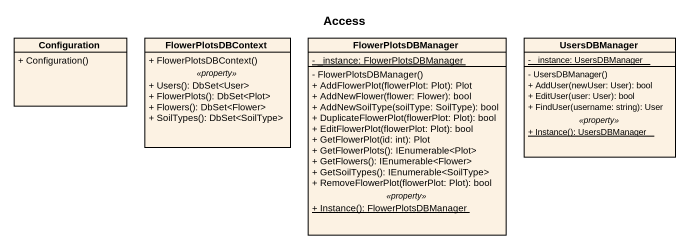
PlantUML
@startuml
title Access
hide circle
hide empty members
skinparam classAttributeIconSize 0
class Configuration {
  + Configuration()
}
class FlowerPlotsDBContext {
  + FlowerPlotsDBContext()
  .. <<property>> ..
  + Users(): DbSet<User>
  + FlowerPlots(): DbSet<Plot>
  + Flowers(): DbSet<Flower>
  + SoilTypes(): DbSet<SoilType>
}
class FlowerPlotsDBManager {
  {static} - _instance: FlowerPlotsDBManager
  --
  - FlowerPlotsDBManager()
  + AddFlowerPlot(flowerPlot: Plot): Plot
  + AddNewFlower(flower: Flower): bool
  + AddNewSoilType(soilType: SoilType): bool
  + DuplicateFlowerPlot(flowerPlot: Plot): bool
  + EditFlowerPlot(flowerPlot: Plot): bool
  + GetFlowerPlot(id: int): Plot
  + GetFlowerPlots(): IEnumerable<Plot>
  + GetFlowers(): IEnumerable<Flower>
  + GetSoilTypes(): IEnumerable<SoilType>
  + RemoveFlowerPlot(flowerPlot: Plot): bool
  .. <<property>> ..
  {static} + Instance(): FlowerPlotsDBManager
}
class UsersDBManager {
  {static} - _instance: UsersDBManager
  --
  - UsersDBManager()
  + AddUser(newUser: User): bool
  + EditUser(user: User): bool
  + FindUser(username: string): User
  .. <<property>> ..
  {static} + Instance(): UsersDBManager
}
@enduml
